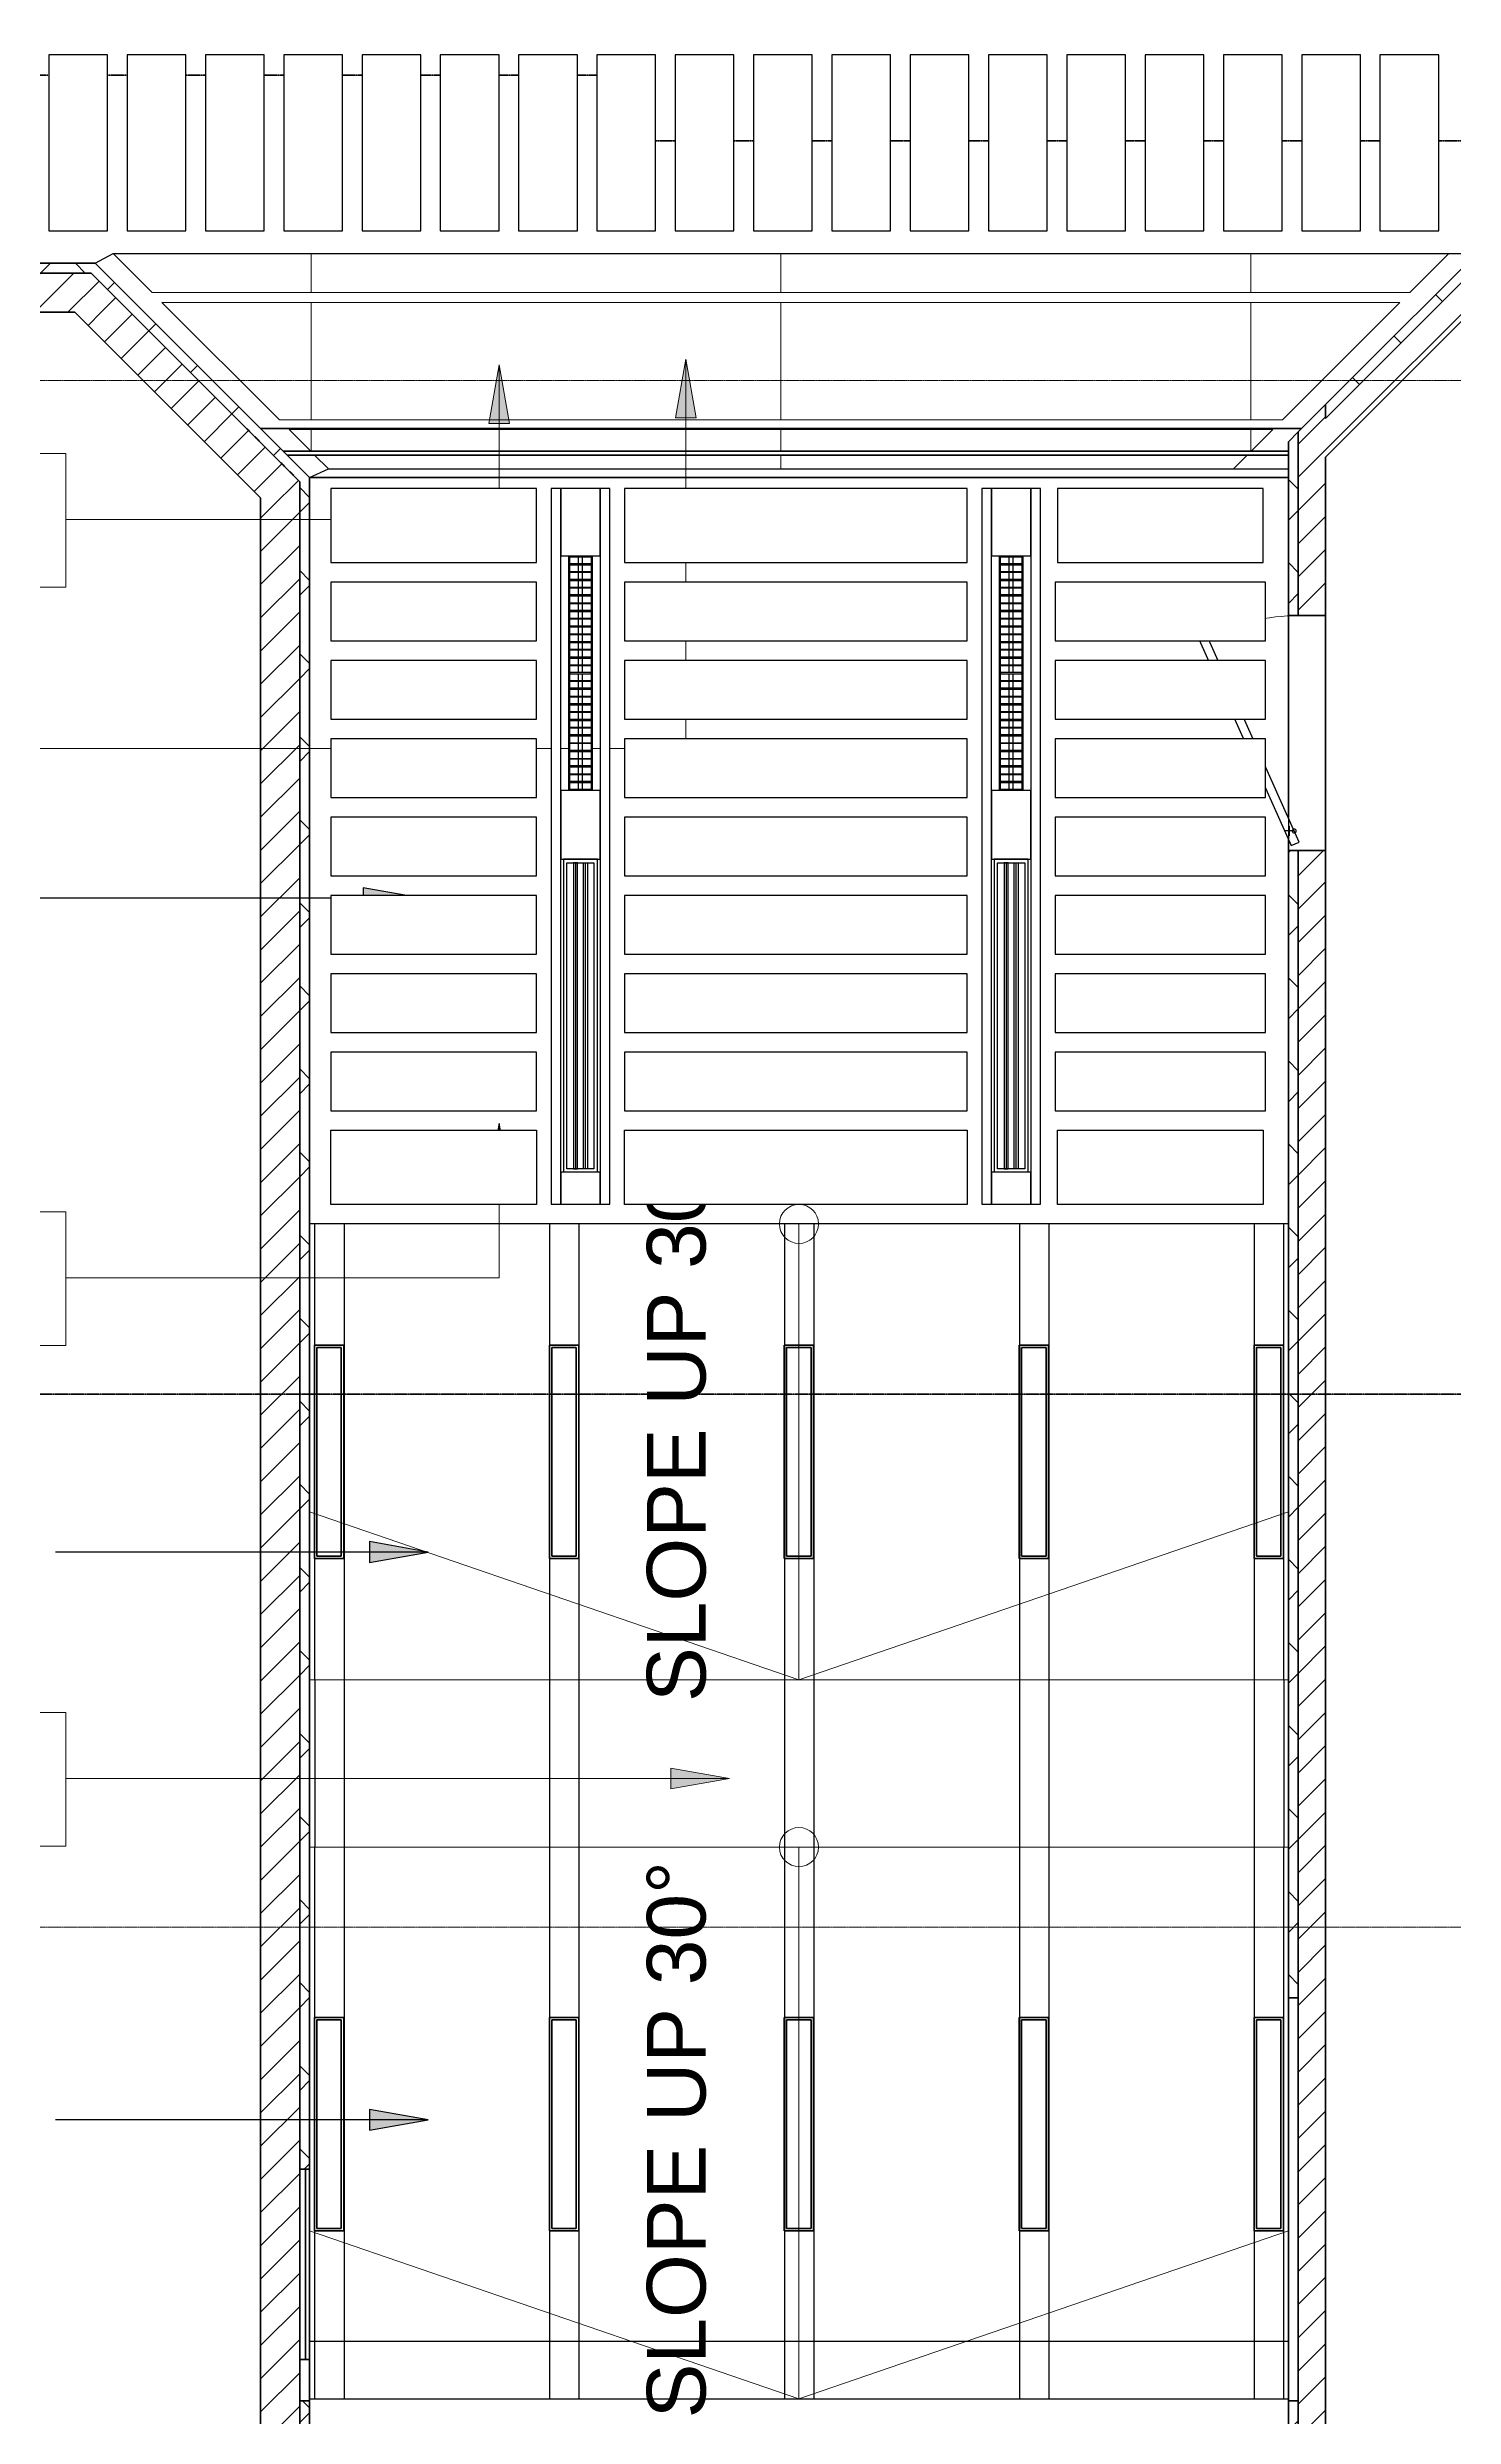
# Model space of a CAD drawing. Header units: millimetres. Extents: x -726012 to -647389, y -20772 to 18805.
# Drawn here: x -661931 to -654748, y -6820 to 5282 of the extents above; entities that cross this region are included whole.
import ezdxf
from ezdxf.enums import TextEntityAlignment as Align
from ezdxf.xclip import XClip

# ---------------------------------------------------------------- set-up
doc = ezdxf.new("R2010")
doc.units = ezdxf.units.MM
doc.header["$XCLIPFRAME"] = 0
doc.linetypes.add('- SOM Dash 1_8_', pattern=[4.7625, 3.175, -1.5875])
doc.linetypes.add('DPA_Grid _ Level 100', pattern=[10, 5.5, -1.6, 1.3, -1.6])
for name, color, linetype in [('000 - WIPEOUT', 250, 'Continuous'), ('001 - ASCESSORIES', 251, 'Continuous'), ('A04_TUBE SERIES', 2, 'Continuous'), ('A11_ALU.SOLID SHEET', 2, 'Continuous')]:
    doc.layers.add(name, color=color, linetype=linetype)
for name, color, linetype, lineweight in [('008 - LIGHTING', 1, 'Continuous', 9), ('A-ANNO-NOTE', 3, 'Continuous', 25), ('A-CLNG', 2, 'Continuous', 9), ('A-CLNG-PATT', 2, 'Continuous', 9), ('A-DETL-GENF', 2, 'Continuous', 35), ('A-DOOR', 3, 'Continuous', 25), ('A-DOOR-E', 2, 'Continuous', 25), ('A-DOOR-OPNG', 2, 'Continuous', 9), ('A-FLOR-E', 2, 'Continuous', 35), ('A-GLAZ-CURT', 2, 'Continuous', 9), ('A-ROOM-IDEN', 3, 'Continuous', 25), ('A-WALL', 5, 'Continuous', 35), ('A-WALL-FNSH', 2, 'Continuous', 35), ('A-WALL-PATT', 1, 'Continuous', 35), ('E-LITE-EQPM', 2, 'Continuous', 35), ('G-ANNO-SECL', 3, 'Continuous', 9), ('G-ANNO-TEXT', 3, 'Continuous', 9), ('I-WALL-E', 2, 'Continuous', 35), ('S-GRID', 251, 'Continuous', 9), ('WALL-E', 2, 'Continuous', 35)]:
    doc.layers.add(name, color=color, linetype=linetype, lineweight=lineweight)
doc.styles.add('Arial_2', font='arial.ttf', dxfattribs={"height": 300})
pattern_1 = [(45, (0, 0), (-84.852814, 84.852814), [])]
pattern_2 = [(45, (0, 0), (-212.13203, 212.13203), []), (135, (0, 0), (-212.13203, -212.13203), [])]

# ---------------------------------------------------------------- blocks, each defined once
blk = doc.blocks.new('DPA_AC-SG-PI - A2_1200x2000 mm-17384456-4233-01 ENLARGED MULTI-PURPOSE LEVEL - REFLECTED CEILING PLAN - SHEET 4')
at = {"layer": 'A-DOOR'}
for p, q in [((-525, 20), (-475, 20)), ((-500, -5), (-500, 45))]:
    blk.add_line(p, q, dxfattribs=at)
for start, end in [(0, 180), (180, 360)]:
    blk.add_arc((-500, -5), 10, start, end, dxfattribs=at)
at = {"layer": 'A-DOOR-E'}
for p, q in [((477, 481), (-575, 11)), ((-557, -30), (495, 440)), ((495, 440), (477, 481)), ((-575, 11), (-557, -30))]:
    blk.add_line(p, q, dxfattribs=at)
at = {"layer": 'A-DOOR-OPNG'}
blk.add_arc((-500, -30), 1100, 0, 25.2558, dxfattribs=at)
blk = doc.blocks.new('L1_1_FLUORESCENT W DISFUSSER - 1195L x 595W x 85H - 36W-17030651-4233-01 ENLARGED MULTI-PURPOSE LEVEL - REFLECTED CEILING PLAN - SHEET 4')
at = {"layer": 'E-LITE-EQPM'}
for p, q in [((-658167, -1348), (-658017, -1348)), ((-658167, -2437), (-658167, -1348)), ((-658167, -1348), (-658167, -2437)), ((-658017, -1348), (-658167, -1348)), ((-658155, -1359), (-658030, -1359)), ((-658155, -2426), (-658155, -1359)), ((-658155, -1359), (-658155, -2426)), ((-658030, -1359), (-658155, -1359)), ((-658155, -1359), (-658155, -2426)), ((-658030, -1359), (-658155, -1359)), ((-658030, -1359), (-658030, -2426)), ((-658030, -2426), (-658030, -1359)), ((-658030, -2426), (-658030, -1359)), ((-658017, -1348), (-658017, -2437)), ((-658017, -2437), (-658017, -1348)), ((-658017, -2437), (-658167, -2437)), ((-658167, -2437), (-658017, -2437)), ((-658030, -2426), (-658155, -2426)), ((-658155, -2426), (-658030, -2426)), ((-658155, -2426), (-658030, -2426))]:
    blk.add_line(p, q, dxfattribs=at)
blk = doc.blocks.new('DPA_DT_Arrow-Stair_Ramp-Direction - Arrow Stair Line-18477963-4233-01 ENLARGED MULTI-PURPOSE LEVEL - REFLECTED CEILING PLAN - SHEET 4')
at = {"layer": 'A-DETL-GENF', "lineweight": 9}
for q in [(1655, 3250), (-305, 750), (1655, -1750)]:
    blk.add_line((2513, 750), q, dxfattribs=at)
blk.add_circle((-305, 750), 100, dxfattribs=at)
blk = doc.blocks.new('DPA_DT_Arrow-Stair_Ramp-Direction - Arrow Stair Line-18478080-4233-01 ENLARGED MULTI-PURPOSE LEVEL - REFLECTED CEILING PLAN - SHEET 4')
at = {"layer": 'A-DETL-GENF', "lineweight": 9}
for q in [(1166, 3250), (-305, 750), (1166, -1750)]:
    blk.add_line((2024, 750), q, dxfattribs=at)
blk.add_circle((-305, 750), 100, dxfattribs=at)
blk = doc.blocks.new('System Panel - DPA-AR_Metal Ceiling Rectangular Panel-16069301-4233-01 ENLARGED MULTI-PURPOSE LEVEL - REFLECTED CEILING PLAN - SHEET 4')
at = {"layer": 'A-GLAZ-CURT'}
for p, q in [((-660584, 4229), (-661596, 4229)), ((-661596, 4229), (-661396, 4029)), ((-661396, 4029), (-661596, 4229)), ((-661596, 4229), (-660584, 4229)), ((-660584, 4029), (-660584, 4229)), ((-660584, 4229), (-660584, 4029)), ((-661396, 4029), (-660584, 4029)), ((-660584, 4029), (-661396, 4029))]:
    blk.add_line(p, q, dxfattribs=at)
blk = doc.blocks.new('System Panel - DPA-AR_Metal Ceiling Rectangular Panel-13139259-4233-01 ENLARGED MULTI-PURPOSE LEVEL - REFLECTED CEILING PLAN - SHEET 4')
at = {"layer": 'A-GLAZ-CURT'}
for p, q in [((-658184, 4229), (-660584, 4229)), ((-660584, 4229), (-660584, 4029)), ((-660584, 4029), (-660584, 4229)), ((-660584, 4229), (-658184, 4229)), ((-658184, 4029), (-658184, 4229)), ((-658184, 4229), (-658184, 4029)), ((-660584, 4029), (-658184, 4029)), ((-658184, 4029), (-660584, 4029))]:
    blk.add_line(p, q, dxfattribs=at)
blk = doc.blocks.new('System Panel - DPA-AR_Metal Ceiling Rectangular Panel-16069302-4233-01 ENLARGED MULTI-PURPOSE LEVEL - REFLECTED CEILING PLAN - SHEET 4')
at = {"layer": 'A-GLAZ-CURT'}
for p, q in [((-654772, 4229), (-655784, 4229)), ((-655784, 4229), (-655784, 4029)), ((-655784, 4029), (-655784, 4229)), ((-655784, 4229), (-654772, 4229)), ((-654972, 4029), (-654772, 4229)), ((-654772, 4229), (-654972, 4029)), ((-655784, 4029), (-654972, 4029)), ((-654972, 4029), (-655784, 4029))]:
    blk.add_line(p, q, dxfattribs=at)
blk = doc.blocks.new('System Panel - DPA-AR_Metal Ceiling Rectangular Panel-16069285-4233-01 ENLARGED MULTI-PURPOSE LEVEL - REFLECTED CEILING PLAN - SHEET 4')
at = {"layer": 'A-GLAZ-CURT'}
for p, q in [((-660584, 3979), (-661346, 3979)), ((-661346, 3979), (-660746, 3379)), ((-660746, 3379), (-661346, 3979)), ((-661346, 3979), (-660584, 3979)), ((-660584, 3379), (-660584, 3979)), ((-660584, 3979), (-660584, 3379)), ((-660746, 3379), (-660584, 3379)), ((-660584, 3379), (-660746, 3379))]:
    blk.add_line(p, q, dxfattribs=at)
blk = doc.blocks.new('System Panel - DPA-AR_Metal Ceiling Rectangular Panel-13139299-4233-01 ENLARGED MULTI-PURPOSE LEVEL - REFLECTED CEILING PLAN - SHEET 4')
at = {"layer": 'A-GLAZ-CURT'}
for p, q in [((-658184, 3979), (-660584, 3979)), ((-660584, 3979), (-660584, 3379)), ((-660584, 3379), (-660584, 3979)), ((-660584, 3979), (-658184, 3979)), ((-658184, 3379), (-658184, 3979)), ((-658184, 3979), (-658184, 3379)), ((-660584, 3379), (-658184, 3379)), ((-658184, 3379), (-660584, 3379))]:
    blk.add_line(p, q, dxfattribs=at)
blk = doc.blocks.new('System Panel - DPA-AR_Metal Ceiling Rectangular Panel-16069286-4233-01 ENLARGED MULTI-PURPOSE LEVEL - REFLECTED CEILING PLAN - SHEET 4')
at = {"layer": 'A-GLAZ-CURT'}
for p, q in [((-655022, 3979), (-655784, 3979)), ((-655784, 3979), (-655784, 3379)), ((-655784, 3379), (-655784, 3979)), ((-655784, 3979), (-655022, 3979)), ((-655622, 3379), (-655022, 3979)), ((-655022, 3979), (-655622, 3379)), ((-655784, 3379), (-655622, 3379)), ((-655622, 3379), (-655784, 3379))]:
    blk.add_line(p, q, dxfattribs=at)
blk = doc.blocks.new('System Panel - DPA-AR_Metal Ceiling Rectangular Panel-16069273-4233-01 ENLARGED MULTI-PURPOSE LEVEL - REFLECTED CEILING PLAN - SHEET 4')
at = {"layer": 'A-GLAZ-CURT'}
for p, q in [((-660696, 3329), (-660586, 3219)), ((-660584, 3329), (-660696, 3329)), ((-660696, 3329), (-660584, 3329)), ((-660586, 3219), (-660696, 3329)), ((-660584, 3219), (-660584, 3329)), ((-660584, 3329), (-660584, 3219))]:
    blk.add_line(p, q, dxfattribs=at)
blk = doc.blocks.new('System Panel - DPA-AR_Metal Ceiling Rectangular Panel-16069274-4233-01 ENLARGED MULTI-PURPOSE LEVEL - REFLECTED CEILING PLAN - SHEET 4')
at = {"layer": 'A-GLAZ-CURT'}
for p, q in [((-658184, 3329), (-660584, 3329)), ((-660584, 3329), (-660584, 3219)), ((-660584, 3219), (-660584, 3329)), ((-660584, 3329), (-658184, 3329)), ((-658184, 3219), (-658184, 3329)), ((-658184, 3329), (-658184, 3219)), ((-660566, 3199), (-660496, 3129)), ((-660496, 3129), (-660566, 3199)), ((-658184, 3129), (-658184, 3199)), ((-658184, 3199), (-658184, 3129)), ((-660496, 3129), (-658184, 3129)), ((-658184, 3129), (-660496, 3129))]:
    blk.add_line(p, q, dxfattribs=at)
blk = doc.blocks.new('System Panel - DPA-AR_Metal Ceiling Rectangular Panel-16069275-4233-01 ENLARGED MULTI-PURPOSE LEVEL - REFLECTED CEILING PLAN - SHEET 4')
at = {"layer": 'A-GLAZ-CURT'}
for p, q in [((-655784, 3329), (-658184, 3329)), ((-658184, 3329), (-658184, 3219)), ((-658184, 3219), (-658184, 3329)), ((-658184, 3329), (-655784, 3329)), ((-655784, 3219), (-655784, 3329)), ((-655784, 3329), (-655784, 3219)), ((-658184, 3199), (-658184, 3129)), ((-658184, 3129), (-658184, 3199)), ((-655872, 3129), (-655802, 3199)), ((-655802, 3199), (-655872, 3129)), ((-658184, 3129), (-655872, 3129)), ((-655872, 3129), (-658184, 3129))]:
    blk.add_line(p, q, dxfattribs=at)
blk = doc.blocks.new('System Panel - DPA-AR_Metal Ceiling Rectangular Panel-16069276-4233-01 ENLARGED MULTI-PURPOSE LEVEL - REFLECTED CEILING PLAN - SHEET 4')
at = {"layer": 'A-GLAZ-CURT'}
for p, q in [((-655784, 3329), (-655784, 3219)), ((-655672, 3329), (-655784, 3329)), ((-655784, 3329), (-655672, 3329)), ((-655784, 3219), (-655784, 3329)), ((-655782, 3219), (-655672, 3329)), ((-655672, 3329), (-655782, 3219))]:
    blk.add_line(p, q, dxfattribs=at)
blk = doc.blocks.new('*U885')
at = {"layer": 'A-CLNG'}
for p, q in [((20690, 6813), (15690, 6813)), ((15690, 6813), (15690, 4484)), ((15690, 4484), (15690, 6813)), ((15690, 6813), (20690, 6813)), ((20690, 4484), (20690, 6813)), ((20690, 6813), (20690, 4484)), ((15690, 4484), (15690, 3630)), ((20690, 4484), (15690, 4484)), ((15690, 4484), (20690, 4484)), ((15690, 3630), (15690, 4484)), ((15690, 4484), (20690, 4484)), ((20690, 4484), (15690, 4484)), ((20690, 3630), (20690, 4484)), ((20690, 4484), (20690, 3630)), ((15690, 3630), (20690, 3630)), ((20690, 3630), (15690, 3630)), ((20690, 3630), (15690, 3630)), ((15690, 3630), (15690, 812)), ((15690, 812), (15690, 3630)), ((15690, 3630), (20690, 3630)), ((20690, 812), (20690, 3630)), ((20690, 3630), (20690, 812)), ((15690, 812), (20690, 812)), ((20690, 812), (15690, 812))]:
    blk.add_line(p, q, dxfattribs=at)
at = {"layer": 'A-GLAZ-CURT'}
for name, p in [('System Panel - DPA-AR_Metal Ceiling Rectangular Panel-16069301-4233-01 ENLARGED MULTI-PURPOSE LEVEL - REFLECTED CEILING PLAN - SHEET 4', (676282, 7541)), ('System Panel - DPA-AR_Metal Ceiling Rectangular Panel-13139259-4233-01 ENLARGED MULTI-PURPOSE LEVEL - REFLECTED CEILING PLAN - SHEET 4', (676282, 7541)), ('System Panel - DPA-AR_Metal Ceiling Rectangular Panel-13139259-4233-01 ENLARGED MULTI-PURPOSE LEVEL - REFLECTED CEILING PLAN - SHEET 4', (678682, 7541)), ('System Panel - DPA-AR_Metal Ceiling Rectangular Panel-16069302-4233-01 ENLARGED MULTI-PURPOSE LEVEL - REFLECTED CEILING PLAN - SHEET 4', (676282, 7541)), ('System Panel - DPA-AR_Metal Ceiling Rectangular Panel-16069285-4233-01 ENLARGED MULTI-PURPOSE LEVEL - REFLECTED CEILING PLAN - SHEET 4', (676282, 7541)), ('System Panel - DPA-AR_Metal Ceiling Rectangular Panel-13139299-4233-01 ENLARGED MULTI-PURPOSE LEVEL - REFLECTED CEILING PLAN - SHEET 4', (676282, 7541)), ('System Panel - DPA-AR_Metal Ceiling Rectangular Panel-13139299-4233-01 ENLARGED MULTI-PURPOSE LEVEL - REFLECTED CEILING PLAN - SHEET 4', (678682, 7541)), ('System Panel - DPA-AR_Metal Ceiling Rectangular Panel-16069286-4233-01 ENLARGED MULTI-PURPOSE LEVEL - REFLECTED CEILING PLAN - SHEET 4', (676282, 7541)), ('System Panel - DPA-AR_Metal Ceiling Rectangular Panel-16069273-4233-01 ENLARGED MULTI-PURPOSE LEVEL - REFLECTED CEILING PLAN - SHEET 4', (676282, 7541)), ('System Panel - DPA-AR_Metal Ceiling Rectangular Panel-16069274-4233-01 ENLARGED MULTI-PURPOSE LEVEL - REFLECTED CEILING PLAN - SHEET 4', (676282, 7541)), ('System Panel - DPA-AR_Metal Ceiling Rectangular Panel-16069275-4233-01 ENLARGED MULTI-PURPOSE LEVEL - REFLECTED CEILING PLAN - SHEET 4', (676282, 7541)), ('System Panel - DPA-AR_Metal Ceiling Rectangular Panel-16069276-4233-01 ENLARGED MULTI-PURPOSE LEVEL - REFLECTED CEILING PLAN - SHEET 4', (676282, 7541))]:
    blk.add_blockref(name, p, dxfattribs=at)
blk = doc.blocks.new('*U531')
at = {"layer": '001 - ASCESSORIES', "color": 0, "linetype": 'ByBlock'}
blk.add_lwpolyline([(800, 87), (-800, 87), (-800, -87), (800, -87)], close=True, dxfattribs=at)
at = {"layer": '001 - ASCESSORIES', "linetype": 'ByBlock'}
for points in [[(-782, 69), (782, 69), (782, -69), (-782, -69)], [(782, 36), (-782, 36), (-782, 16), (782, 16)], [(-782, -16), (782, -16), (782, -36), (-782, -36)]]:
    blk.add_lwpolyline(points, close=True, dxfattribs=at)
for points in [[(782, 26), (-782, 26)], [(-782, -26), (782, -26)]]:
    blk.add_lwpolyline(points, dxfattribs=at)
blk = doc.blocks.new('*U526')
at = {"color": 1}
blk.add_wipeout([(600, -60), (-600, -60), (-600, 60), (600, 60)], dxfattribs=at).dxf.layer = '000 - WIPEOUT'
at = {"layer": '001 - ASCESSORIES', "color": 0}
blk.add_lwpolyline([(600, -60), (-600, -60), (-600, 60), (600, 60)], close=True, dxfattribs=at)
at = {"layer": '001 - ASCESSORIES'}
for points in [[(-593, -55), (-598, -55), (-598, 55), (-593, 55)], [(595, -55), (-595, -55), (-595, 55), (595, 55)], [(-559, -55), (-554, -55), (-554, 55), (-559, 55)], [(-514, -55), (-519, -55), (-519, 55), (-514, 55)], [(-479, -55), (-474, -55), (-474, 55), (-479, 55)], [(-435, -55), (-440, -55), (-440, 55), (-435, 55)], [(-400, -55), (-395, -55), (-395, 55), (-400, 55)], [(-355, -55), (-360, -55), (-360, 55), (-355, 55)], [(-320, -55), (-315, -55), (-315, 55), (-320, 55)], [(-276, -55), (-281, -55), (-281, 55), (-276, 55)], [(-241, -55), (-236, -55), (-236, 55), (-241, 55)], [(-196, -55), (-201, -55), (-201, 55), (-196, 55)], [(-161, -55), (-156, -55), (-156, 55), (-161, 55)], [(-117, -55), (-122, -55), (-122, 55), (-117, 55)], [(-82, -55), (-77, -55), (-77, 55), (-82, 55)], [(-37, -55), (-42, -55), (-42, 55), (-37, 55)], [(-3, -55), (3, -55), (3, 55), (-3, 55)], [(42, -55), (37, -55), (37, 55), (42, 55)], [(77, -55), (82, -55), (82, 55), (77, 55)], [(122, -55), (117, -55), (117, 55), (122, 55)], [(156, -55), (161, -55), (161, 55), (156, 55)], [(201, -55), (196, -55), (196, 55), (201, 55)], [(236, -55), (241, -55), (241, 55), (236, 55)], [(281, -55), (276, -55), (276, 55), (281, 55)], [(315, -55), (320, -55), (320, 55), (315, 55)], [(360, -55), (355, -55), (355, 55), (360, 55)], [(395, -55), (400, -55), (400, 55), (395, 55)], [(440, -55), (435, -55), (435, 55), (440, 55)], [(474, -55), (479, -55), (479, 55), (474, 55)], [(519, -55), (514, -55), (514, 55), (519, 55)], [(554, -55), (559, -55), (559, 55), (554, 55)], [(598, -55), (593, -55), (593, 55), (598, 55)]]:
    blk.add_lwpolyline(points, close=True, dxfattribs=at)
for points in [[(-593, 10), (-559, 10)], [(-554, 10), (-519, 10)], [(-514, 10), (-479, 10)], [(-474, 10), (-440, 10)], [(-435, 10), (-400, 10)], [(-395, 10), (-360, 10)], [(-355, 10), (-320, 10)], [(-315, 10), (-281, 10)], [(-276, 10), (-241, 10)], [(-236, 10), (-201, 10)], [(-196, 10), (-161, 10)], [(-156, 10), (-122, 10)], [(-117, 10), (-82, 10)], [(-77, 10), (-42, 10)], [(-37, 10), (-3, 10)], [(3, 10), (37, 10)], [(42, 10), (77, 10)], [(82, 10), (117, 10)], [(122, 10), (156, 10)], [(161, 10), (196, 10)], [(201, 10), (236, 10)], [(241, 10), (276, 10)], [(281, 10), (315, 10)], [(320, 10), (355, 10)], [(360, 10), (395, 10)], [(400, 10), (435, 10)], [(440, 10), (474, 10)], [(479, 10), (514, 10)], [(519, 10), (554, 10)], [(559, 10), (593, 10)], [(-593, -10), (-559, -10)], [(-554, -10), (-519, -10)], [(-514, -10), (-479, -10)], [(-474, -10), (-440, -10)], [(-435, -10), (-400, -10)], [(-395, -10), (-360, -10)], [(-355, -10), (-320, -10)], [(-315, -10), (-281, -10)], [(-276, -10), (-241, -10)], [(-236, -10), (-201, -10)], [(-196, -10), (-161, -10)], [(-156, -10), (-122, -10)], [(-117, -10), (-82, -10)], [(-77, -10), (-42, -10)], [(-37, -10), (-3, -10)], [(3, -10), (37, -10)], [(42, -10), (77, -10)], [(82, -10), (117, -10)], [(122, -10), (156, -10)], [(161, -10), (196, -10)], [(201, -10), (236, -10)], [(241, -10), (276, -10)], [(281, -10), (315, -10)], [(320, -10), (355, -10)], [(360, -10), (395, -10)], [(400, -10), (435, -10)], [(440, -10), (474, -10)], [(479, -10), (514, -10)], [(519, -10), (554, -10)], [(559, -10), (593, -10)]]:
    blk.add_lwpolyline(points, dxfattribs=at)
blk = doc.blocks.new('*U546')
blk.add_wipeout([(-25, 0), (25, 0), (25, 3657), (-25, 3657)]).dxf.layer = '000 - WIPEOUT'
at = {"layer": 'A04_TUBE SERIES', "color": 0}
blk.add_lwpolyline([(-25, 0), (25, 0), (25, 3657), (-25, 3657)], close=True, dxfattribs=at)
at = {"layer": 'Defpoints', "color": 250, "flags": 1}
blk.add_attdef('EXTR.OVL-LENGTH_', (-33, -9), '', height=5, dxfattribs=at)
blk = doc.blocks.new('*U543')
blk.add_point((0, 0))
at = {"layer": 'Defpoints', "color": 250}
blk.add_text('AL.SHEET-HAT-TYPE-C', height=7, rotation=270, dxfattribs=at).set_placement((15, 0), align=Align.BOTTOM_CENTER)
blk.add_wipeout([(0, -100), (350, -100), (350, 100), (0, 100)]).dxf.layer = '000 - WIPEOUT'
at = {"layer": 'A11_ALU.SOLID SHEET', "color": 0}
blk.add_lwpolyline([(0, -100), (350, -100), (350, 100), (0, 100)], close=True, dxfattribs=at)
blk = doc.blocks.new('*U547')
blk.add_wipeout([(-25, 0), (25, 0), (25, 3657), (-25, 3657)]).dxf.layer = '000 - WIPEOUT'
at = {"layer": 'A04_TUBE SERIES', "color": 0}
blk.add_lwpolyline([(-25, 0), (25, 0), (25, 3657), (-25, 3657)], close=True, dxfattribs=at)
at = {"layer": 'Defpoints', "color": 250, "flags": 1}
blk.add_attdef('EXTR.OVL-LENGTH_', (-33, -9), '', height=5, dxfattribs=at)
blk = doc.blocks.new('*U1255')
at = {"color": 3}
for points in [[(-450, -14850), (450, -14850), (450, -15150), (-450, -15150)], [(-450, -15250), (450, -15250), (450, -15550), (-450, -15550)], [(-450, -15650), (450, -15650), (450, -15950), (-450, -15950)], [(-450, -16050), (450, -16050), (450, -16350), (-450, -16350)], [(-450, -16450), (450, -16450), (450, -16750), (-450, -16750)], [(-450, -16850), (450, -16850), (450, -17150), (-450, -17150)], [(-450, -17250), (450, -17250), (450, -17550), (-450, -17550)], [(-450, -17650), (450, -17650), (450, -17950), (-450, -17950)], [(-450, -18050), (450, -18050), (450, -18350), (-450, -18350)], [(-450, -18450), (450, -18450), (450, -18750), (-450, -18750)], [(-450, -18850), (450, -18850), (450, -19150), (-450, -19150)], [(-450, -19250), (450, -19250), (450, -19550), (-450, -19550)], [(-450, -19650), (450, -19650), (450, -19950), (-450, -19950)], [(-450, -20050), (450, -20050), (450, -20350), (-450, -20350)], [(-450, -20450), (450, -20450), (450, -20750), (-450, -20750)], [(-450, -20850), (450, -20850), (450, -21150), (-450, -21150)], [(-450, -21250), (450, -21250), (450, -21550), (-450, -21550)], [(-450, -21650), (450, -21650), (450, -21950), (-450, -21950)]]:
    blk.add_wipeout(points, dxfattribs=at).dxf.layer = '000 - WIPEOUT'
at = {"layer": 'A11_ALU.SOLID SHEET', "color": 0, "linetype": 'ByBlock'}
for points in [[(-450, -15150), (450, -15150), (450, -14850), (-450, -14850)], [(-450, -15550), (450, -15550), (450, -15250), (-450, -15250)], [(-450, -15950), (450, -15950), (450, -15650), (-450, -15650)], [(-450, -16350), (450, -16350), (450, -16050), (-450, -16050)], [(-450, -16750), (450, -16750), (450, -16450), (-450, -16450)], [(-450, -17150), (450, -17150), (450, -16850), (-450, -16850)], [(-450, -17550), (450, -17550), (450, -17250), (-450, -17250)], [(-450, -17950), (450, -17950), (450, -17650), (-450, -17650)], [(-450, -18350), (450, -18350), (450, -18050), (-450, -18050)], [(-450, -18750), (450, -18750), (450, -18450), (-450, -18450)], [(-450, -19150), (450, -19150), (450, -18850), (-450, -18850)], [(-450, -19550), (450, -19550), (450, -19250), (-450, -19250)], [(-450, -19950), (450, -19950), (450, -19650), (-450, -19650)], [(-450, -20350), (450, -20350), (450, -20050), (-450, -20050)], [(-450, -20750), (450, -20750), (450, -20450), (-450, -20450)], [(-450, -21150), (450, -21150), (450, -20850), (-450, -20850)], [(-450, -21550), (450, -21550), (450, -21250), (-450, -21250)], [(-450, -21950), (450, -21950), (450, -21650), (-450, -21650)]]:
    blk.add_lwpolyline(points, close=True, dxfattribs=at)
blk = doc.blocks.new('*U739')
blk.add_point((0, 0))
at = {"layer": 'Defpoints', "color": 250}
blk.add_text('AL.SHEET-HAT-TYPE-C', height=7, rotation=270, dxfattribs=at).set_placement((15, 0), align=Align.BOTTOM_CENTER)
blk.add_wipeout([(0, -100), (163.5, -100), (163.5, 100), (0, 100)]).dxf.layer = '000 - WIPEOUT'
at = {"layer": 'A11_ALU.SOLID SHEET', "color": 0}
blk.add_lwpolyline([(0, -100), (163.5, -100), (163.5, 100), (0, 100)], close=True, dxfattribs=at)
blk = doc.blocks.new('*U740')
blk.add_point((0, 0))
at = {"layer": 'Defpoints', "color": 250}
blk.add_text('AL.SHEET-HAT-TYPE-C', height=7, rotation=270, dxfattribs=at).set_placement((15, 0), align=Align.BOTTOM_CENTER)
blk.add_wipeout([(0, -100), (343.5, -100), (343.5, 100), (0, 100)]).dxf.layer = '000 - WIPEOUT'
at = {"layer": 'A11_ALU.SOLID SHEET', "color": 0}
blk.add_lwpolyline([(0, -100), (343.5, -100), (343.5, 100), (0, 100)], close=True, dxfattribs=at)
blk = doc.blocks.new('*U1276')
at = {"color": 3}
for points in [[(-875, 1350), (875, 1350), (875, 1050), (-875, 1050)], [(-875, 950), (875, 950), (875, 650), (-875, 650)], [(-875, 550), (875, 550), (875, 250), (-875, 250)], [(-875, 150), (875, 150), (875, -150), (-875, -150)], [(-875, -250), (875, -250), (875, -550), (-875, -550)], [(-875, -650), (875, -650), (875, -950), (-875, -950)], [(-875, -1050), (875, -1050), (875, -1350), (-875, -1350)]]:
    blk.add_wipeout(points, dxfattribs=at).dxf.layer = '000 - WIPEOUT'
at = {"layer": 'A11_ALU.SOLID SHEET', "color": 0, "linetype": 'ByBlock'}
for points in [[(-875, 1050), (875, 1050), (875, 1350), (-875, 1350)], [(-875, 650), (875, 650), (875, 950), (-875, 950)], [(-875, 250), (875, 250), (875, 550), (-875, 550)], [(-875, -150), (875, -150), (875, 150), (-875, 150)], [(-875, -550), (875, -550), (875, -250), (-875, -250)], [(-875, -950), (875, -950), (875, -650), (-875, -650)], [(-875, -1350), (875, -1350), (875, -1050), (-875, -1050)]]:
    blk.add_lwpolyline(points, close=True, dxfattribs=at)
blk = doc.blocks.new('*U1277')
at = {"color": 3}
for points in [[(-537.5, 1350), (537.5, 1350), (537.5, 1050), (-537.5, 1050)], [(-537.5, 950), (537.5, 950), (537.5, 650), (-537.5, 650)], [(-537.5, 550), (537.5, 550), (537.5, 250), (-537.5, 250)], [(-537.5, 150), (537.5, 150), (537.5, -150), (-537.5, -150)], [(-537.5, -250), (537.5, -250), (537.5, -550), (-537.5, -550)], [(-537.5, -650), (537.5, -650), (537.5, -950), (-537.5, -950)], [(-537.5, -1050), (537.5, -1050), (537.5, -1350), (-537.5, -1350)]]:
    blk.add_wipeout(points, dxfattribs=at).dxf.layer = '000 - WIPEOUT'
at = {"layer": 'A11_ALU.SOLID SHEET', "color": 0, "linetype": 'ByBlock'}
for points in [[(-537.5, 1050), (537.5, 1050), (537.5, 1350), (-537.5, 1350)], [(-537.5, 650), (537.5, 650), (537.5, 950), (-537.5, 950)], [(-537.5, 250), (537.5, 250), (537.5, 550), (-537.5, 550)], [(-537.5, -150), (537.5, -150), (537.5, 150), (-537.5, 150)], [(-537.5, -550), (537.5, -550), (537.5, -250), (-537.5, -250)], [(-537.5, -950), (537.5, -950), (537.5, -650), (-537.5, -650)], [(-537.5, -1350), (537.5, -1350), (537.5, -1050), (-537.5, -1050)]]:
    blk.add_lwpolyline(points, close=True, dxfattribs=at)
blk = doc.blocks.new('*U1278')
at = {"color": 3}
for points in [[(-525, 1350), (525, 1350), (525, 1050), (-525, 1050)], [(-525, 950), (525, 950), (525, 650), (-525, 650)], [(-525, 550), (525, 550), (525, 250), (-525, 250)], [(-525, 150), (525, 150), (525, -150), (-525, -150)], [(-525, -250), (525, -250), (525, -550), (-525, -550)], [(-525, -650), (525, -650), (525, -950), (-525, -950)], [(-525, -1050), (525, -1050), (525, -1350), (-525, -1350)]]:
    blk.add_wipeout(points, dxfattribs=at).dxf.layer = '000 - WIPEOUT'
at = {"layer": 'A11_ALU.SOLID SHEET', "color": 0, "linetype": 'ByBlock'}
for points in [[(-525, 1050), (525, 1050), (525, 1350), (-525, 1350)], [(-525, 650), (525, 650), (525, 950), (-525, 950)], [(-525, 250), (525, 250), (525, 550), (-525, 550)], [(-525, -150), (525, -150), (525, 150), (-525, 150)], [(-525, -550), (525, -550), (525, -250), (-525, -250)], [(-525, -950), (525, -950), (525, -650), (-525, -650)], [(-525, -1350), (525, -1350), (525, -1050), (-525, -1050)]]:
    blk.add_lwpolyline(points, close=True, dxfattribs=at)
blk = doc.blocks.new('*U1279')
at = {"layer": 'Defpoints'}
blk.add_point((0, 0), dxfattribs=at)
blk.add_wipeout([(525, 250), (525, 628.5), (-525, 628.5), (-525, 250)]).dxf.layer = '000 - WIPEOUT'
at = {"layer": 'A11_ALU.SOLID SHEET', "color": 0}
blk.add_lwpolyline([(525, 250), (525, 628.5), (-525, 628.5), (-525, 250)], close=True, dxfattribs=at)
at = {"layer": 'Defpoints'}
blk.add_point((0, 400), dxfattribs=at)
blk = doc.blocks.new('*U1280')
at = {"layer": 'Defpoints'}
blk.add_point((0, 0), dxfattribs=at)
blk.add_wipeout([(875, 250), (875, 628.5), (-875, 628.5), (-875, 250)]).dxf.layer = '000 - WIPEOUT'
at = {"layer": 'A11_ALU.SOLID SHEET', "color": 0}
blk.add_lwpolyline([(875, 250), (875, 628.5), (-875, 628.5), (-875, 250)], close=True, dxfattribs=at)
at = {"layer": 'Defpoints'}
blk.add_point((0, 400), dxfattribs=at)
blk = doc.blocks.new('*U1287')
for points in [[(21173, -580), (28210, -580), (28210, -6850), (45954, -6850), (45954, 600), (82995, 600), (83086, 650), (90052, 650), (90392, 990), (103159, 990), (103159, 4990), (21173, 4990), (21173, 3485), (21203, 3485), (21203, 926), (21173, 926), (21173, -580)], [(84090, -495), (84186, -450), (89090, -450), (89090, -4307), (84090, -4307), (84090, -495)]]:
    blk.add_lwpolyline(points)
blk.add_lwpolyline([(84090, -10309), (89090, -10309), (89090, -20762), (84090, -20762)], close=True)
at = {"layer": 'A11_ALU.SOLID SHEET', "color": 0, "linetype": 'ByBlock', "rotation": 90}
blk.add_blockref('*U1255', (67908, 1215), dxfattribs=at)
at = {"layer": 'A11_ALU.SOLID SHEET', "color": 0, "linetype": 'ByBlock'}
for name, p in [('*U1278', (84724, -2379)), ('*U1276', (86574, -2379)), ('*U1277', (88436, -2379))]:
    blk.add_blockref(name, p, dxfattribs=at)
at = {"layer": 'A11_ALU.SOLID SHEET', "color": 1, "rotation": 270}
for p in [(85474, -2094), (87674, -2094)]:
    blk.add_blockref('*U543', p, dxfattribs=at)
at = {"layer": '008 - LIGHTING', "rotation": 90}
for name, p in [('*U526', (85474, -1494)), ('*U526', (87674, -1494)), ('*U531', (85474, -3244)), ('*U531', (87674, -3244))]:
    blk.add_blockref(name, p, dxfattribs=at)
at = {"layer": 'A11_ALU.SOLID SHEET', "color": 0, "linetype": 'ByBlock', "rotation": 1.179500941361767e-12}
blk.add_blockref('*U1279', (84724, -1179), dxfattribs=at)
at = {"layer": 'A11_ALU.SOLID SHEET', "color": 0, "linetype": 'ByBlock'}
for name, p in [('*U1280', (86574, -1179)), ('*U1279', (88436, -1179))]:
    blk.add_blockref(name, p, dxfattribs=at)
at = {"layer": 'A11_ALU.SOLID SHEET', "color": 0, "linetype": 'ByBlock', "xscale": -1, "rotation": 180}
for name, p in [('*U1279', (84724, -3579)), ('*U1280', (86574, -3579)), ('*U1279', (88436, -3579))]:
    blk.add_blockref(name, p, dxfattribs=at)
at = {"layer": 'A11_ALU.SOLID SHEET', "color": 1}
for name, p, rotation in [('*U740', (85474, -894), 89.99999999999758), ('*U740', (87674, -894), 89.99999999999758), ('*U739', (85474, -4043), 270), ('*U739', (87674, -4043), 270)]:
    blk.add_blockref(name, p, dxfattribs=dict(at, rotation=rotation))
at = {"layer": 'A04_TUBE SERIES', "color": 0, "linetype": 'ByBlock'}
for name, p in [('*U546', (85349, -4207)), ('*U547', (85599, -4207)), ('*U547', (87549, -4207)), ('*U547', (87799, -4207))]:
    blk.add_blockref(name, p, dxfattribs=at)
blk = doc.blocks.new('*U1069')
at = {"layer": 'S-GRID', "linetype": 'DPA_Grid _ Level 100'}
for p, q in [((24470.7, 11120.4), (-48391.9, 11120.4)), ((24470.7, 3220.4), (-48391.9, 3220.4))]:
    blk.add_line(p, q, dxfattribs=at)

msp = doc.modelspace()

# ---------------------------------------------------------------- hatches: boundary and pattern name
at = {"layer": 'A-ANNO-NOTE'}
for points in [[(-659986, -2404), (-660286, -2351), (-660286, -2457)], [(-659986, -5304), (-660286, -5251), (-660286, -5357)]]:
    msp.add_hatch(color=256, dxfattribs=at).paths.add_polyline_path(points)
at = {"layer": 'A-CLNG-PATT', "lineweight": 25}
h = msp.add_hatch(dxfattribs=at)
h.set_pattern_fill('FP_8', color=256, style=0, pattern_type=2)
h.set_pattern_definition([(0, (-658092.4, 24221), (0, -3117.7), [1200, 0]), (0, (-658092.4, 27338.6), (0, -3117.7), [1200, 0]), (270, (-656967.4, 27338.6), (-1200, -7e-14), [3117.69, 0]), (270, (-658017.4, 27338.6), (-1200, -7e-14), [3117.69, 0])])
h.paths.add_polyline_path([(-660592, -3057), (-655592, -3057), (-655592, -728), (-660592, -728), (-660592, -1854)])
h = msp.add_hatch(dxfattribs=at)
h.set_pattern_fill('FP_6', color=256, style=0, pattern_type=2)
h.set_pattern_definition([(0, (-658092.4, -12700), (0, -3600), [1200, 0]), (0, (-658092.4, -9100), (0, -3600), [1200, 0]), (270, (-656967.4, -9100.1), (-1200, -7e-14), [3600, 0]), (270, (-658017.4, -9100.1), (-1200, -7e-14), [3600, 0])])
h.paths.add_polyline_path([(-660592, -3911), (-655592, -3911), (-655592, -3057), (-660592, -3057)])
h = msp.add_hatch(dxfattribs=at)
h.set_pattern_fill('FP_9', color=256, style=0, pattern_type=2)
h.set_pattern_definition([(0, (-658092.4, 21622.3), (0, -3117.7), [1200, 0]), (0, (-658092.4, 24740), (0, -3117.7), [1200, 0]), (270, (-656967.4, 24740), (-1200, -7e-14), [3117.69, 0]), (270, (-658017.4, 24740), (-1200, -7e-14), [3117.69, 0])])
h.paths.add_polyline_path([(-660592, -6730), (-655592, -6730), (-655592, -3911), (-660592, -3911), (-660592, -6528)])
at = {"layer": 'A-ROOM-IDEN'}
msp.add_hatch(color=256, dxfattribs=at).paths.add_polyline_path([(-660018, 936), (-660318, 989), (-660318, 883)])
at = {"layer": 'A-WALL-PATT', "lineweight": 9}
h = msp.add_hatch(dxfattribs=at)
h.set_pattern_fill('FP_3', color=256, style=0, pattern_type=2)
h.set_pattern_definition(pattern_2)
h.paths.add_polyline_path([(-655402, 3386), (-654220, 4569), (-654290, 4569), (-655402, 3457)])
h = msp.add_hatch(dxfattribs=at)
h.set_pattern_fill('FP_2', color=256, style=0, pattern_type=2)
h.set_pattern_definition(pattern_1)
h.paths.add_polyline_path([(-655402, 3188), (-654212, 4379), (-654410, 4379), (-655402, 3386)])
h = msp.add_hatch(dxfattribs=at)
h.set_pattern_fill('FP_3', color=256, style=0, pattern_type=2)
h.set_pattern_definition(pattern_2)
h.paths.add_polyline_path([(-661708, 4129), (-661758, 4179), (-698678, 4179), (-698678, 4129), (-663127, 4129)])
h = msp.add_hatch(dxfattribs=at)
h.set_pattern_fill('FP_2', color=256, style=0, pattern_type=2)
h.set_pattern_definition(pattern_1)
h.paths.add_polyline_path([(-661508, 3929), (-661708, 4129), (-698478, 4129), (-698478, 3929), (-661791, 3929)])
h = msp.add_hatch(dxfattribs=at)
h.set_pattern_fill('FP_3', color=256, style=0, pattern_type=2)
h.set_pattern_definition(pattern_2)
h.paths.add_polyline_path([(-660642, 3063), (-660642, 3134), (-661687, 4179), (-661758, 4179), (-660941, 3362)])
h = msp.add_hatch(dxfattribs=at)
h.set_pattern_fill('FP_2', color=256, style=0, pattern_type=2)
h.set_pattern_definition(pattern_1)
h.paths.add_polyline_path([(-660642, 2781), (-660642, 3063), (-661508, 3929), (-661791, 3929), (-660842, 2981)])
h = msp.add_hatch(dxfattribs=at)
h.set_pattern_fill('FP_2', color=256, style=0, pattern_type=2)
h.set_pattern_definition(pattern_1)
h.paths.add_polyline_path([(-655542, -17233), (-655402, -17233), (-655402, 1179), (-655542, 1179), (-655542, -12188)])
h.paths.add_polyline_path([(-655472, 2379), (-655402, 2379), (-655402, 3457), (-655542, 3317), (-655542, 2379)])
h = msp.add_hatch(dxfattribs=at)
h.set_pattern_fill('FP_3', color=256, style=0, pattern_type=2)
h.set_pattern_definition(pattern_2)
h.paths.add_polyline_path([(-655542, -4681), (-655542, 1179), (-655592, 1179), (-655592, -4681)])
h.paths.add_polyline_path([(-655542, 2379), (-655542, 3317), (-655592, 3267), (-655592, 2379)])
h = msp.add_hatch(dxfattribs=at)
h.set_pattern_fill('FP_3', color=256, style=0, pattern_type=2)
h.set_pattern_definition(pattern_2)
h.paths.add_polyline_path([(-660592, -5556), (-660592, 3084), (-660642, 3134), (-660642, -5556)])
h = msp.add_hatch(dxfattribs=at)
h.set_pattern_fill('FP_2', color=256, style=0, pattern_type=2)
h.set_pattern_definition(pattern_1)
h.paths.add_polyline_path([(-660642, -11933), (-660642, 2781), (-660842, 2981), (-660842, -11933)])
h = msp.add_hatch(dxfattribs=at)
h.set_pattern_fill('FP_3', color=256, style=0, pattern_type=2)
h.set_pattern_definition(pattern_2)
h.paths.add_polyline_path([(-660592, -8783), (-660592, -6739), (-660642, -6739), (-660642, -8783)])
h = msp.add_hatch(dxfattribs=at)
h.set_pattern_fill('FP_3', color=256, style=0, pattern_type=2)
h.set_pattern_definition(pattern_2)
h.paths.add_polyline_path([(-655579, -8783), (-655542, -8783), (-655542, -6739), (-655592, -6739), (-655592, -8783)])
at = {"layer": 'G-ANNO-TEXT'}
for points in [[(-659623, 3660), (-659676, 3360), (-659570, 3360)], [(-658670, 3689), (-658723, 3389), (-658617, 3389)], [(-659623, -214), (-659676, -514), (-659570, -514)], [(-658446, -3561), (-658746, -3508), (-658746, -3614)]]:
    msp.add_hatch(color=7, dxfattribs=at).paths.add_polyline_path(points)

# ---------------------------------------------------------------- linework, layer by layer
at = {"layer": 'A-ANNO-NOTE'}
for p, q in [((-659986, -2404), (-661889, -2404)), ((-659986, -2404), (-660286, -2351)), ((-660286, -2351), (-660286, -2457)), ((-660286, -2457), (-659986, -2404)), ((-659986, -5304), (-661889, -5304)), ((-659986, -5304), (-660286, -5251)), ((-660286, -5251), (-660286, -5357)), ((-660286, -5357), (-659986, -5304))]:
    msp.add_line(p, q, dxfattribs=at)
at = {"layer": 'A-FLOR-E'}
for p, q in [((-655542, -1719), (-655542, -5025)), ((-655542, -5025), (-655542, -1719)), ((-655542, -5025), (-655542, -6633)), ((-655542, -6633), (-655542, -5025)), ((-655542, -6633), (-655542, -11633)), ((-655542, -11633), (-655542, -6633))]:
    msp.add_line(p, q, dxfattribs=at)
at = {"layer": 'A-ROOM-IDEN'}
for p, q in [((-660018, 936), (-660318, 989)), ((-660318, 989), (-660318, 883)), ((-660018, 936), (-662190, 936)), ((-660318, 883), (-660018, 936))]:
    msp.add_line(p, q, dxfattribs=at)
at = {"layer": 'A-WALL', "color": 7, "lineweight": 70}
for p, q in [((-654212, 4379), (-655402, 3188)), ((-655402, 3386), (-654410, 4379)), ((-698478, 4129), (-661708, 4129)), ((-661708, 4129), (-661508, 3929)), ((-661791, 3929), (-672727, 3929)), ((-660842, 2981), (-661791, 3929)), ((-661508, 3929), (-660642, 3063)), ((-655542, 3317), (-655402, 3457)), ((-655542, 3317), (-655402, 3457)), ((-655402, 3457), (-655402, 3386)), ((-655542, 3246), (-655542, 3317)), ((-655542, 3032), (-655542, 3246)), ((-655542, 3246), (-655542, 3032)), ((-655402, 3188), (-655402, 2379)), ((-660642, 3063), (-660642, 2781)), ((-655542, 2379), (-655542, 3032)), ((-655542, 3032), (-655542, 2379)), ((-660842, -11933), (-660842, 2981)), ((-660642, 2781), (-660642, -6739)), ((-655542, 2379), (-655472, 2379)), ((-655472, 2379), (-655402, 2379)), ((-655542, 1179), (-655472, 1179)), ((-655542, -4681), (-655542, 1179)), ((-655542, 1179), (-655542, -4681)), ((-655472, 1179), (-655402, 1179)), ((-655402, -17233), (-655402, 1179)), ((-655542, -4681), (-655542, -6739)), ((-660642, -6528), (-660642, -5556)), ((-660642, -5556), (-660612, -5556)), ((-660612, -5556), (-660612, -6528)), ((-660642, -6528), (-660612, -6528)), ((-660642, -11933), (-660642, -6739)), ((-655542, -17233), (-655542, -6739))]:
    msp.add_line(p, q, dxfattribs=at)
at = {"layer": 'A-WALL-FNSH', "color": 250}
for p, q in [((-655402, 3457), (-654290, 4569)), ((-654270, 4519), (-655402, 3386)), ((-698678, 4179), (-661758, 4179)), ((-661708, 4129), (-698678, 4129)), ((-661758, 4179), (-661687, 4179)), ((-660642, 3063), (-661708, 4129)), ((-661687, 4179), (-660642, 3134)), ((-655542, 3317), (-655592, 3267)), ((-655592, 3267), (-655592, 2379)), ((-660642, 3134), (-660592, 3084)), ((-660642, -5556), (-660642, 3063)), ((-660592, 3084), (-660592, -5556)), ((-655542, 2379), (-655592, 2379)), ((-655592, 1179), (-655592, -4681)), ((-655542, 1179), (-655592, 1179)), ((-655542, -4681), (-655592, -4681)), ((-660642, -5556), (-660592, -5556)), ((-660612, -5556), (-660592, -5556)), ((-660592, -5556), (-660592, -6528)), ((-660612, -6528), (-660592, -6528)), ((-660642, -8783), (-660642, -6739)), ((-660592, -8783), (-660592, -6739)), ((-655592, -8783), (-655592, -6739)), ((-655542, -8783), (-655542, -6739))]:
    msp.add_line(p, q, dxfattribs=at)
at = {"layer": 'G-ANNO-SECL', "linetype": 'DPA_Grid _ Level 100', "lineweight": 50}
for p, q in [((-668655, 5140), (-658834, 5140)), ((-658834, 5140), (-658834, 4805)), ((-658834, 4805), (-650323, 4805)), ((-724201, -1598), (-650323, -1598))]:
    msp.add_line(p, q, dxfattribs=at)
at = {"layer": 'G-ANNO-TEXT', "color": 10}
for p, q in [((-659623, 3660), (-659676, 3360)), ((-659570, 3360), (-659623, 3660)), ((-659623, 3660), (-659623, 2870)), ((-658670, 3689), (-658723, 3389)), ((-658617, 3389), (-658670, 3689)), ((-658670, 3689), (-658670, 1700)), ((-658723, 3389), (-658617, 3389)), ((-659676, 3360), (-659570, 3360)), ((-659623, 2870), (-661837, 2870)), ((-658670, 1700), (-662070, 1700)), ((-659623, -214), (-659676, -514)), ((-659570, -514), (-659623, -214)), ((-659623, -214), (-659623, -1003)), ((-659676, -514), (-659570, -514)), ((-659623, -1003), (-661837, -1003)), ((-658446, -3561), (-658746, -3508)), ((-658746, -3508), (-658746, -3614)), ((-658446, -3561), (-661837, -3561)), ((-658746, -3614), (-658446, -3561))]:
    msp.add_line(p, q, dxfattribs=at)
at = {"layer": 'G-ANNO-TEXT', "color": 10, "flags": 128}
for points in [[(-663367, 3207), (-661837, 3207), (-661837, 2525), (-663367, 2525)], [(-663367, -666), (-661837, -666), (-661837, -1349), (-663367, -1349)], [(-663367, -3224), (-661837, -3224), (-661837, -3906), (-663367, -3906)]]:
    msp.add_lwpolyline(points, close=True, dxfattribs=at)
at = {"layer": 'I-WALL-E', "color": 55, "linetype": '- SOM Dash 1_8_'}
for p, q in [((-660798, 3219), (-660913, 3334)), ((-660842, 3334), (-655525, 3334)), ((-655525, 3334), (-660842, 3334)), ((-660663, 3084), (-660778, 3199)), ((-660592, 3084), (-655592, 3084)), ((-655592, 3084), (-660592, 3084))]:
    msp.add_line(p, q, dxfattribs=at)
at = {"layer": 'I-WALL-E'}
for p, q in [((-660778, 3199), (-660798, 3219)), ((-660798, 3219), (-660778, 3199)), ((-660727, 3219), (-660586, 3219)), ((-655592, 3219), (-660727, 3219)), ((-660707, 3199), (-655592, 3199)), ((-660566, 3199), (-660707, 3199)), ((-655592, 3199), (-655802, 3199)), ((-655782, 3219), (-655592, 3219)), ((-660642, -12133), (-660642, -6005)), ((-660642, -6005), (-660642, -6633)), ((-660642, -6528), (-660642, -6739)), ((-660592, -6739), (-660592, -6528)), ((-660642, -6633), (-660642, -12133)), ((-660642, -6739), (-660592, -6739))]:
    msp.add_line(p, q, dxfattribs=at)
at = {"layer": 'WALL-E'}
for p, q in [((-655592, 2379), (-655592, 1345)), ((-655402, 1179), (-655402, 2379)), ((-655592, 1235), (-655592, 1179)), ((-660642, -1550), (-660642, -6739)), ((-660592, -6739), (-660592, -1550)), ((-655592, -1494), (-655592, -6739)), ((-655542, -6739), (-655542, -1494)), ((-655592, -4681), (-655592, -6739)), ((-655542, -6739), (-655542, -4681)), ((-660642, -5556), (-660642, -6739)), ((-660592, -6739), (-660592, -5556)), ((-660642, -6739), (-660592, -6739)), ((-660642, -6739), (-660592, -6739)), ((-655542, -6739), (-655592, -6739)), ((-655542, -6739), (-655592, -6739))]:
    msp.add_line(p, q, dxfattribs=at)

# ---------------------------------------------------------------- block references
msp.add_blockref('*U885', (-676282, -7541))
at = {"layer": 'A-DETL-GENF', "rotation": 269.9999999999995}
for name, p in [('DPA_DT_Arrow-Stair_Ramp-Direction - Arrow Stair Line-18478080-4233-01 ENLARGED MULTI-PURPOSE LEVEL - REFLECTED CEILING PLAN - SHEET 4', (-658842, -1033)), ('DPA_DT_Arrow-Stair_Ramp-Direction - Arrow Stair Line-18477963-4233-01 ENLARGED MULTI-PURPOSE LEVEL - REFLECTED CEILING PLAN - SHEET 4', (-658842, -4216))]:
    msp.add_blockref(name, p, dxfattribs=at)
at = {"layer": 'A-DOOR-E', "rotation": 90}
msp.add_blockref('DPA_AC-SG-PI - A2_1200x2000 mm-17384456-4233-01 ENLARGED MULTI-PURPOSE LEVEL - REFLECTED CEILING PLAN - SHEET 4', (-655567, 1779), dxfattribs=at)
at = {"layer": 'E-LITE-EQPM'}
for p in [(-2400, 0), (-1200, 0), (0, 0), (1200, 0), (2400, 0), (-2400, -3434), (-1200, -3434), (0, -3434), (1200, -3434), (2400, -3434)]:
    msp.add_blockref('L1_1_FLUORESCENT W DISFUSSER - 1195L x 595W x 85H - 36W-17030651-4233-01 ENLARGED MULTI-PURPOSE LEVEL - REFLECTED CEILING PLAN - SHEET 4', p, dxfattribs=at)

# ---------------------------------------------------------------- texts
at = {"layer": 'G-ANNO-TEXT', "color": 7, "char_height": 300, "width": 3511.39, "attachment_point": 1, "rotation": 90, "style": 'Arial_2'}
for insert in [(-658869, -3170), (-658869, -6829)]:
    msp.add_mtext('SLOPE UP 30°', dxfattribs=dict(at, insert=insert))

# ---------------------------------------------------------------- next in the draw order: block references
at = {"layer": 'A11_ALU.SOLID SHEET'}
ref = msp.add_blockref('*U1287', (-744682, 3579), dxfattribs=at)
XClip(ref).set_block_clipping_path([(22516.8245944298, -23612.0000696909), (92487.8891097467, 7199.9972603897)])

# ---------------------------------------------------------------- next in the draw order: block references
msp.add_blockref('*U1069', (-676282, -7541))

doc.saveas('drawing.dxf')
